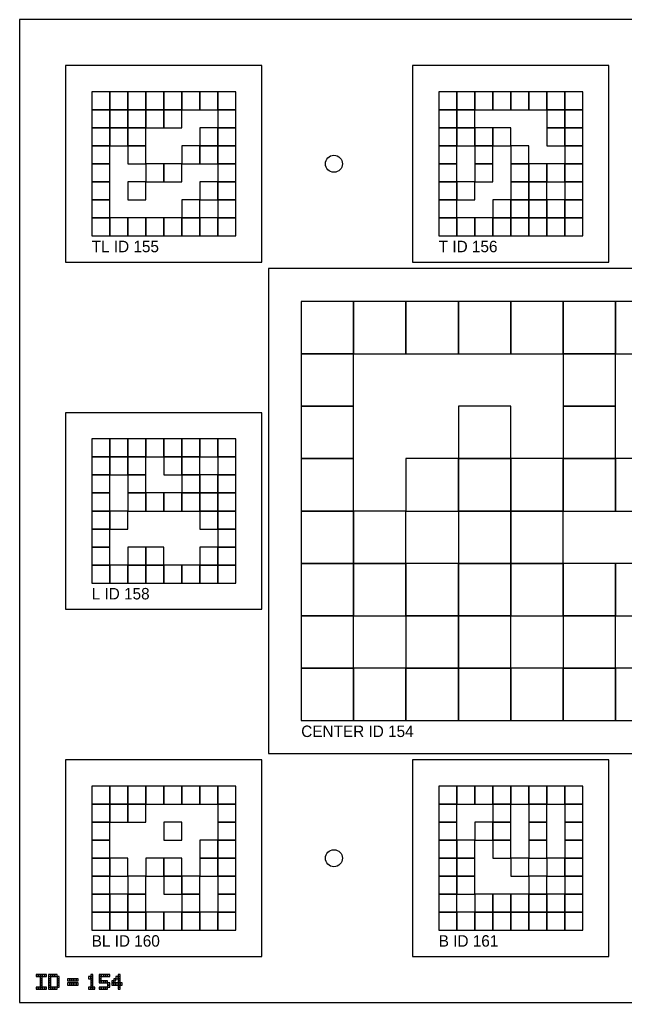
# Model space of a CAD drawing. Extents: x 0 to 1260, y -12 to 1580.
# Drawn here: x 640 to 825, y 960 to 1260 of the extents above; entities that cross this region are included whole.
import ezdxf

# ---------------------------------------------------------------- set-up
doc = ezdxf.new("R2010")
doc.units = 0
for name, color, linetype in [('BLACK_POCKET', 7, 'CONTINUOUS'), ('BOARD_TEXT', 7, 'CONTINUOUS'), ('CUT', 7, 'CONTINUOUS'), ('LABEL', 3, 'CONTINUOUS'), ('MOUNT_HOLE', 6, 'CONTINUOUS'), ('QUIET_ZONE', 5, 'CONTINUOUS'), ('TAG_BOUNDARY', 8, 'CONTINUOUS')]:
    doc.layers.add(name, color=color, linetype=linetype)

msp = doc.modelspace()

# ---------------------------------------------------------------- linework, layer by layer
at = {"layer": 'BLACK_POCKET'}
for p, q in [((667.5, 1238), (662, 1238)), ((662, 1238), (662, 1232.5)), ((667.5, 1232.5), (667.5, 1238)), ((673, 1238), (667.5, 1238)), ((667.5, 1238), (667.5, 1232.5)), ((673, 1232.5), (673, 1238)), ((678.5, 1238), (673, 1238)), ((673, 1238), (673, 1232.5)), ((678.5, 1232.5), (678.5, 1238)), ((684, 1238), (678.5, 1238)), ((678.5, 1238), (678.5, 1232.5)), ((684, 1232.5), (684, 1238)), ((689.5, 1238), (684, 1238)), ((684, 1238), (684, 1232.5)), ((689.5, 1232.5), (689.5, 1238)), ((695, 1238), (689.5, 1238)), ((689.5, 1238), (689.5, 1232.5)), ((695, 1232.5), (695, 1238)), ((700.5, 1238), (695, 1238)), ((695, 1238), (695, 1232.5)), ((700.5, 1232.5), (700.5, 1238)), ((706, 1238), (700.5, 1238)), ((700.5, 1238), (700.5, 1232.5)), ((706, 1232.5), (706, 1238)), ((773.5, 1238), (768, 1238)), ((768, 1238), (768, 1232.5)), ((773.5, 1232.5), (773.5, 1238)), ((779, 1238), (773.5, 1238)), ((773.5, 1238), (773.5, 1232.5)), ((779, 1232.5), (779, 1238)), ((784.5, 1238), (779, 1238)), ((779, 1238), (779, 1232.5)), ((784.5, 1232.5), (784.5, 1238)), ((790, 1238), (784.5, 1238)), ((784.5, 1238), (784.5, 1232.5)), ((790, 1232.5), (790, 1238)), ((795.5, 1238), (790, 1238)), ((790, 1238), (790, 1232.5)), ((795.5, 1232.5), (795.5, 1238)), ((801, 1238), (795.5, 1238)), ((795.5, 1238), (795.5, 1232.5)), ((801, 1232.5), (801, 1238)), ((806.5, 1238), (801, 1238)), ((801, 1238), (801, 1232.5)), ((806.5, 1232.5), (806.5, 1238)), ((812, 1238), (806.5, 1238)), ((806.5, 1238), (806.5, 1232.5)), ((812, 1232.5), (812, 1238)), ((662, 1232.5), (667.5, 1232.5)), ((667.5, 1232.5), (662, 1232.5)), ((662, 1232.5), (662, 1227)), ((667.5, 1232.5), (673, 1232.5)), ((667.5, 1227), (667.5, 1232.5)), ((673, 1232.5), (667.5, 1232.5)), ((667.5, 1232.5), (667.5, 1227)), ((673, 1232.5), (678.5, 1232.5)), ((673, 1227), (673, 1232.5)), ((678.5, 1232.5), (673, 1232.5)), ((673, 1232.5), (673, 1227)), ((678.5, 1232.5), (684, 1232.5)), ((678.5, 1227), (678.5, 1232.5)), ((684, 1232.5), (678.5, 1232.5)), ((678.5, 1232.5), (678.5, 1227)), ((684, 1232.5), (689.5, 1232.5)), ((684, 1227), (684, 1232.5)), ((689.5, 1232.5), (684, 1232.5)), ((684, 1232.5), (684, 1227)), ((689.5, 1232.5), (695, 1232.5)), ((689.5, 1227), (689.5, 1232.5)), ((695, 1232.5), (700.5, 1232.5)), ((700.5, 1232.5), (706, 1232.5)), ((706, 1232.5), (700.5, 1232.5)), ((700.5, 1232.5), (700.5, 1227)), ((706, 1227), (706, 1232.5)), ((768, 1232.5), (773.5, 1232.5)), ((773.5, 1232.5), (768, 1232.5)), ((768, 1232.5), (768, 1227)), ((773.5, 1232.5), (779, 1232.5)), ((773.5, 1227), (773.5, 1232.5)), ((779, 1232.5), (773.5, 1232.5)), ((773.5, 1232.5), (773.5, 1227)), ((779, 1232.5), (784.5, 1232.5)), ((779, 1227), (779, 1232.5)), ((784.5, 1232.5), (790, 1232.5)), ((790, 1232.5), (795.5, 1232.5)), ((795.5, 1232.5), (801, 1232.5)), ((801, 1232.5), (806.5, 1232.5)), ((806.5, 1232.5), (801, 1232.5)), ((801, 1232.5), (801, 1227)), ((806.5, 1232.5), (812, 1232.5)), ((806.5, 1227), (806.5, 1232.5)), ((812, 1232.5), (806.5, 1232.5)), ((806.5, 1232.5), (806.5, 1227)), ((812, 1227), (812, 1232.5)), ((662, 1227), (667.5, 1227)), ((667.5, 1227), (662, 1227)), ((662, 1227), (662, 1221.5)), ((667.5, 1227), (673, 1227)), ((667.5, 1221.5), (667.5, 1227)), ((673, 1227), (667.5, 1227)), ((667.5, 1227), (667.5, 1221.5)), ((673, 1227), (678.5, 1227)), ((673, 1221.5), (673, 1227)), ((678.5, 1227), (673, 1227)), ((673, 1227), (673, 1221.5)), ((678.5, 1227), (684, 1227)), ((678.5, 1221.5), (678.5, 1227)), ((684, 1227), (689.5, 1227)), ((700.5, 1227), (695, 1227)), ((695, 1227), (695, 1221.5)), ((700.5, 1227), (706, 1227)), ((700.5, 1221.5), (700.5, 1227)), ((706, 1227), (700.5, 1227)), ((700.5, 1227), (700.5, 1221.5)), ((706, 1221.5), (706, 1227)), ((768, 1227), (773.5, 1227)), ((773.5, 1227), (768, 1227)), ((768, 1227), (768, 1221.5)), ((773.5, 1227), (779, 1227)), ((773.5, 1221.5), (773.5, 1227)), ((779, 1227), (773.5, 1227)), ((773.5, 1227), (773.5, 1221.5)), ((779, 1221.5), (779, 1227)), ((784.5, 1227), (779, 1227)), ((779, 1227), (779, 1221.5)), ((784.5, 1221.5), (784.5, 1227)), ((790, 1227), (784.5, 1227)), ((784.5, 1227), (784.5, 1221.5)), ((790, 1221.5), (790, 1227)), ((801, 1227), (806.5, 1227)), ((806.5, 1227), (801, 1227)), ((801, 1227), (801, 1221.5)), ((806.5, 1227), (812, 1227)), ((806.5, 1221.5), (806.5, 1227)), ((812, 1227), (806.5, 1227)), ((806.5, 1227), (806.5, 1221.5)), ((812, 1221.5), (812, 1227)), ((662, 1221.5), (667.5, 1221.5)), ((667.5, 1221.5), (662, 1221.5)), ((662, 1221.5), (662, 1216)), ((667.5, 1221.5), (673, 1221.5)), ((667.5, 1216), (667.5, 1221.5)), ((673, 1221.5), (678.5, 1221.5)), ((678.5, 1221.5), (673, 1221.5)), ((673, 1221.5), (673, 1216)), ((678.5, 1216), (678.5, 1221.5)), ((695, 1221.5), (689.5, 1221.5)), ((689.5, 1221.5), (689.5, 1216)), ((695, 1221.5), (700.5, 1221.5)), ((695, 1216), (695, 1221.5)), ((700.5, 1221.5), (695, 1221.5)), ((695, 1221.5), (695, 1216)), ((700.5, 1221.5), (706, 1221.5)), ((700.5, 1216), (700.5, 1221.5)), ((706, 1221.5), (700.5, 1221.5)), ((700.5, 1221.5), (700.5, 1216)), ((706, 1216), (706, 1221.5)), ((768, 1221.5), (773.5, 1221.5)), ((773.5, 1221.5), (768, 1221.5)), ((768, 1221.5), (768, 1216)), ((773.5, 1221.5), (779, 1221.5)), ((773.5, 1216), (773.5, 1221.5)), ((779, 1221.5), (784.5, 1221.5)), ((784.5, 1221.5), (779, 1221.5)), ((779, 1221.5), (779, 1216)), ((784.5, 1221.5), (790, 1221.5)), ((784.5, 1216), (784.5, 1221.5)), ((795.5, 1221.5), (790, 1221.5)), ((790, 1221.5), (790, 1216)), ((795.5, 1216), (795.5, 1221.5)), ((801, 1221.5), (806.5, 1221.5)), ((806.5, 1221.5), (812, 1221.5)), ((812, 1221.5), (806.5, 1221.5)), ((806.5, 1221.5), (806.5, 1216)), ((812, 1216), (812, 1221.5)), ((662, 1216), (667.5, 1216)), ((667.5, 1216), (662, 1216)), ((662, 1216), (662, 1210.5)), ((667.5, 1210.5), (667.5, 1216)), ((673, 1216), (678.5, 1216)), ((684, 1216), (678.5, 1216)), ((678.5, 1216), (678.5, 1210.5)), ((684, 1210.5), (684, 1216)), ((689.5, 1216), (684, 1216)), ((684, 1216), (684, 1210.5)), ((689.5, 1216), (695, 1216)), ((689.5, 1210.5), (689.5, 1216)), ((695, 1216), (700.5, 1216)), ((700.5, 1216), (706, 1216)), ((706, 1216), (700.5, 1216)), ((700.5, 1216), (700.5, 1210.5)), ((706, 1210.5), (706, 1216)), ((768, 1216), (773.5, 1216)), ((773.5, 1216), (768, 1216)), ((768, 1216), (768, 1210.5)), ((773.5, 1210.5), (773.5, 1216)), ((779, 1216), (784.5, 1216)), ((784.5, 1216), (779, 1216)), ((779, 1216), (779, 1210.5)), ((784.5, 1210.5), (784.5, 1216)), ((790, 1216), (795.5, 1216)), ((795.5, 1216), (790, 1216)), ((790, 1216), (790, 1210.5)), ((795.5, 1210.5), (795.5, 1216)), ((801, 1216), (795.5, 1216)), ((795.5, 1216), (795.5, 1210.5)), ((801, 1210.5), (801, 1216)), ((806.5, 1216), (801, 1216)), ((801, 1216), (801, 1210.5)), ((806.5, 1216), (812, 1216)), ((806.5, 1210.5), (806.5, 1216)), ((812, 1216), (806.5, 1216)), ((806.5, 1216), (806.5, 1210.5)), ((812, 1210.5), (812, 1216)), ((662, 1210.5), (667.5, 1210.5)), ((667.5, 1210.5), (662, 1210.5)), ((662, 1210.5), (662, 1205)), ((667.5, 1205), (667.5, 1210.5)), ((678.5, 1210.5), (673, 1210.5)), ((673, 1210.5), (673, 1205)), ((678.5, 1210.5), (684, 1210.5)), ((678.5, 1205), (678.5, 1210.5)), ((684, 1210.5), (689.5, 1210.5)), ((700.5, 1210.5), (695, 1210.5)), ((695, 1210.5), (695, 1205)), ((700.5, 1210.5), (706, 1210.5)), ((700.5, 1205), (700.5, 1210.5)), ((706, 1210.5), (700.5, 1210.5)), ((700.5, 1210.5), (700.5, 1205)), ((706, 1205), (706, 1210.5)), ((768, 1210.5), (773.5, 1210.5)), ((773.5, 1210.5), (768, 1210.5)), ((768, 1210.5), (768, 1205)), ((773.5, 1205), (773.5, 1210.5)), ((779, 1210.5), (773.5, 1210.5)), ((773.5, 1210.5), (773.5, 1205)), ((779, 1210.5), (784.5, 1210.5)), ((779, 1205), (779, 1210.5)), ((790, 1210.5), (795.5, 1210.5)), ((795.5, 1210.5), (790, 1210.5)), ((790, 1210.5), (790, 1205)), ((795.5, 1210.5), (801, 1210.5)), ((795.5, 1205), (795.5, 1210.5)), ((801, 1210.5), (795.5, 1210.5)), ((795.5, 1210.5), (795.5, 1205)), ((801, 1210.5), (806.5, 1210.5)), ((801, 1205), (801, 1210.5)), ((806.5, 1210.5), (812, 1210.5)), ((812, 1210.5), (806.5, 1210.5)), ((806.5, 1210.5), (806.5, 1205)), ((812, 1205), (812, 1210.5)), ((662, 1205), (667.5, 1205)), ((667.5, 1205), (662, 1205)), ((662, 1205), (662, 1199.5)), ((667.5, 1199.5), (667.5, 1205)), ((673, 1205), (678.5, 1205)), ((695, 1205), (689.5, 1205)), ((689.5, 1205), (689.5, 1199.5)), ((695, 1205), (700.5, 1205)), ((695, 1199.5), (695, 1205)), ((700.5, 1205), (706, 1205)), ((706, 1205), (700.5, 1205)), ((700.5, 1205), (700.5, 1199.5)), ((706, 1199.5), (706, 1205)), ((768, 1205), (773.5, 1205)), ((773.5, 1205), (768, 1205)), ((768, 1205), (768, 1199.5)), ((773.5, 1205), (779, 1205)), ((773.5, 1199.5), (773.5, 1205)), ((790, 1205), (784.5, 1205)), ((784.5, 1205), (784.5, 1199.5)), ((790, 1205), (795.5, 1205)), ((790, 1199.5), (790, 1205)), ((795.5, 1205), (790, 1205)), ((790, 1205), (790, 1199.5)), ((795.5, 1205), (801, 1205)), ((795.5, 1199.5), (795.5, 1205)), ((801, 1205), (795.5, 1205)), ((795.5, 1205), (795.5, 1199.5)), ((801, 1199.5), (801, 1205)), ((806.5, 1205), (801, 1205)), ((801, 1205), (801, 1199.5)), ((806.5, 1205), (812, 1205)), ((806.5, 1199.5), (806.5, 1205)), ((812, 1205), (806.5, 1205)), ((806.5, 1205), (806.5, 1199.5)), ((812, 1199.5), (812, 1205)), ((662, 1199.5), (667.5, 1199.5)), ((667.5, 1199.5), (662, 1199.5)), ((662, 1199.5), (662, 1194)), ((667.5, 1194), (667.5, 1199.5)), ((673, 1199.5), (667.5, 1199.5)), ((667.5, 1199.5), (667.5, 1194)), ((673, 1194), (673, 1199.5)), ((678.5, 1199.5), (673, 1199.5)), ((673, 1199.5), (673, 1194)), ((678.5, 1194), (678.5, 1199.5)), ((684, 1199.5), (678.5, 1199.5)), ((678.5, 1199.5), (678.5, 1194)), ((684, 1194), (684, 1199.5)), ((689.5, 1199.5), (684, 1199.5)), ((684, 1199.5), (684, 1194)), ((689.5, 1199.5), (695, 1199.5)), ((689.5, 1194), (689.5, 1199.5)), ((695, 1199.5), (689.5, 1199.5)), ((689.5, 1199.5), (689.5, 1194)), ((695, 1194), (695, 1199.5)), ((700.5, 1199.5), (695, 1199.5)), ((695, 1199.5), (695, 1194)), ((700.5, 1199.5), (706, 1199.5)), ((700.5, 1194), (700.5, 1199.5)), ((706, 1199.5), (700.5, 1199.5)), ((700.5, 1199.5), (700.5, 1194)), ((706, 1194), (706, 1199.5)), ((768, 1199.5), (773.5, 1199.5)), ((773.5, 1199.5), (768, 1199.5)), ((768, 1199.5), (768, 1194)), ((773.5, 1194), (773.5, 1199.5)), ((779, 1199.5), (773.5, 1199.5)), ((773.5, 1199.5), (773.5, 1194)), ((779, 1194), (779, 1199.5)), ((784.5, 1199.5), (779, 1199.5)), ((779, 1199.5), (779, 1194)), ((784.5, 1199.5), (790, 1199.5)), ((784.5, 1194), (784.5, 1199.5)), ((790, 1199.5), (784.5, 1199.5)), ((784.5, 1199.5), (784.5, 1194)), ((790, 1199.5), (795.5, 1199.5)), ((790, 1194), (790, 1199.5)), ((795.5, 1199.5), (790, 1199.5)), ((790, 1199.5), (790, 1194)), ((795.5, 1199.5), (801, 1199.5)), ((795.5, 1194), (795.5, 1199.5)), ((801, 1199.5), (795.5, 1199.5)), ((795.5, 1199.5), (795.5, 1194)), ((801, 1199.5), (806.5, 1199.5)), ((801, 1194), (801, 1199.5)), ((806.5, 1199.5), (801, 1199.5)), ((801, 1199.5), (801, 1194)), ((806.5, 1199.5), (812, 1199.5)), ((806.5, 1194), (806.5, 1199.5)), ((812, 1199.5), (806.5, 1199.5)), ((806.5, 1199.5), (806.5, 1194)), ((812, 1194), (812, 1199.5)), ((662, 1194), (667.5, 1194)), ((667.5, 1194), (673, 1194)), ((673, 1194), (678.5, 1194)), ((678.5, 1194), (684, 1194)), ((684, 1194), (689.5, 1194)), ((689.5, 1194), (695, 1194)), ((695, 1194), (700.5, 1194)), ((700.5, 1194), (706, 1194)), ((768, 1194), (773.5, 1194)), ((773.5, 1194), (779, 1194)), ((779, 1194), (784.5, 1194)), ((784.5, 1194), (790, 1194)), ((790, 1194), (795.5, 1194)), ((795.5, 1194), (801, 1194)), ((801, 1194), (806.5, 1194)), ((806.5, 1194), (812, 1194)), ((742, 1174), (726, 1174)), ((726, 1174), (726, 1158)), ((742, 1158), (742, 1174)), ((758, 1174), (742, 1174)), ((742, 1174), (742, 1158)), ((758, 1158), (758, 1174)), ((774, 1174), (758, 1174)), ((758, 1174), (758, 1158)), ((774, 1158), (774, 1174)), ((790, 1174), (774, 1174)), ((774, 1174), (774, 1158)), ((790, 1158), (790, 1174)), ((806, 1174), (790, 1174)), ((790, 1174), (790, 1158)), ((806, 1158), (806, 1174)), ((822, 1174), (806, 1174)), ((806, 1174), (806, 1158)), ((822, 1158), (822, 1174)), ((838, 1174), (822, 1174)), ((822, 1174), (822, 1158)), ((726, 1158), (742, 1158)), ((742, 1158), (726, 1158)), ((726, 1158), (726, 1142)), ((742, 1158), (758, 1158)), ((742, 1142), (742, 1158)), ((758, 1158), (774, 1158)), ((774, 1158), (790, 1158)), ((790, 1158), (806, 1158)), ((806, 1158), (822, 1158)), ((822, 1158), (806, 1158)), ((806, 1158), (806, 1142)), ((822, 1158), (838, 1158)), ((822, 1142), (822, 1158)), ((726, 1142), (742, 1142)), ((742, 1142), (726, 1142)), ((726, 1142), (726, 1126)), ((742, 1126), (742, 1142)), ((790, 1142), (774, 1142)), ((774, 1142), (774, 1126)), ((790, 1126), (790, 1142)), ((806, 1142), (822, 1142)), ((822, 1142), (806, 1142)), ((806, 1142), (806, 1126)), ((822, 1126), (822, 1142)), ((667.5, 1132), (662, 1132)), ((662, 1132), (662, 1126.5)), ((667.5, 1126.5), (667.5, 1132)), ((673, 1132), (667.5, 1132)), ((667.5, 1132), (667.5, 1126.5)), ((673, 1126.5), (673, 1132)), ((678.5, 1132), (673, 1132)), ((673, 1132), (673, 1126.5)), ((678.5, 1126.5), (678.5, 1132)), ((684, 1132), (678.5, 1132)), ((678.5, 1132), (678.5, 1126.5)), ((684, 1126.5), (684, 1132)), ((689.5, 1132), (684, 1132)), ((684, 1132), (684, 1126.5)), ((689.5, 1126.5), (689.5, 1132)), ((695, 1132), (689.5, 1132)), ((689.5, 1132), (689.5, 1126.5)), ((695, 1126.5), (695, 1132)), ((700.5, 1132), (695, 1132)), ((695, 1132), (695, 1126.5)), ((700.5, 1126.5), (700.5, 1132)), ((706, 1132), (700.5, 1132)), ((700.5, 1132), (700.5, 1126.5)), ((706, 1126.5), (706, 1132)), ((662, 1126.5), (667.5, 1126.5)), ((667.5, 1126.5), (662, 1126.5)), ((662, 1126.5), (662, 1121)), ((667.5, 1126.5), (673, 1126.5)), ((667.5, 1121), (667.5, 1126.5)), ((673, 1126.5), (667.5, 1126.5)), ((667.5, 1126.5), (667.5, 1121)), ((673, 1126.5), (678.5, 1126.5)), ((673, 1121), (673, 1126.5)), ((678.5, 1126.5), (673, 1126.5)), ((673, 1126.5), (673, 1121)), ((678.5, 1126.5), (684, 1126.5)), ((678.5, 1121), (678.5, 1126.5)), ((684, 1126.5), (689.5, 1126.5)), ((689.5, 1126.5), (684, 1126.5)), ((684, 1126.5), (684, 1121)), ((689.5, 1126.5), (695, 1126.5)), ((689.5, 1121), (689.5, 1126.5)), ((695, 1126.5), (689.5, 1126.5)), ((689.5, 1126.5), (689.5, 1121)), ((695, 1126.5), (700.5, 1126.5)), ((695, 1121), (695, 1126.5)), ((700.5, 1126.5), (706, 1126.5)), ((706, 1126.5), (700.5, 1126.5)), ((700.5, 1126.5), (700.5, 1121)), ((706, 1121), (706, 1126.5)), ((726, 1126), (742, 1126)), ((742, 1126), (726, 1126)), ((726, 1126), (726, 1110)), ((742, 1110), (742, 1126)), ((774, 1126), (758, 1126)), ((758, 1126), (758, 1110)), ((774, 1126), (790, 1126)), ((774, 1110), (774, 1126)), ((790, 1126), (774, 1126)), ((774, 1126), (774, 1110)), ((790, 1110), (790, 1126)), ((806, 1126), (790, 1126)), ((790, 1126), (790, 1110)), ((806, 1126), (822, 1126)), ((806, 1110), (806, 1126)), ((822, 1126), (806, 1126)), ((806, 1126), (806, 1110)), ((822, 1110), (822, 1126)), ((838, 1126), (822, 1126)), ((822, 1126), (822, 1110)), ((662, 1121), (667.5, 1121)), ((667.5, 1121), (662, 1121)), ((662, 1121), (662, 1115.5)), ((667.5, 1121), (673, 1121)), ((667.5, 1115.5), (667.5, 1121)), ((673, 1121), (678.5, 1121)), ((678.5, 1121), (673, 1121)), ((673, 1121), (673, 1115.5)), ((678.5, 1115.5), (678.5, 1121)), ((684, 1121), (689.5, 1121)), ((689.5, 1121), (695, 1121)), ((695, 1121), (689.5, 1121)), ((689.5, 1121), (689.5, 1115.5)), ((695, 1115.5), (695, 1121)), ((700.5, 1121), (695, 1121)), ((695, 1121), (695, 1115.5)), ((700.5, 1121), (706, 1121)), ((700.5, 1115.5), (700.5, 1121)), ((706, 1121), (700.5, 1121)), ((700.5, 1121), (700.5, 1115.5)), ((706, 1115.5), (706, 1121)), ((662, 1115.5), (667.5, 1115.5)), ((667.5, 1115.5), (662, 1115.5)), ((662, 1115.5), (662, 1110)), ((667.5, 1110), (667.5, 1115.5)), ((673, 1115.5), (678.5, 1115.5)), ((678.5, 1115.5), (673, 1115.5)), ((673, 1115.5), (673, 1110)), ((678.5, 1110), (678.5, 1115.5)), ((684, 1115.5), (678.5, 1115.5)), ((678.5, 1115.5), (678.5, 1110)), ((684, 1110), (684, 1115.5)), ((689.5, 1115.5), (684, 1115.5)), ((684, 1115.5), (684, 1110)), ((689.5, 1115.5), (695, 1115.5)), ((689.5, 1110), (689.5, 1115.5)), ((695, 1115.5), (689.5, 1115.5)), ((689.5, 1115.5), (689.5, 1110)), ((695, 1115.5), (700.5, 1115.5)), ((695, 1110), (695, 1115.5)), ((700.5, 1115.5), (695, 1115.5)), ((695, 1115.5), (695, 1110)), ((700.5, 1115.5), (706, 1115.5)), ((700.5, 1110), (700.5, 1115.5)), ((706, 1115.5), (700.5, 1115.5)), ((700.5, 1115.5), (700.5, 1110)), ((706, 1110), (706, 1115.5)), ((662, 1110), (667.5, 1110)), ((667.5, 1110), (662, 1110)), ((662, 1110), (662, 1104.5)), ((667.5, 1104.5), (667.5, 1110)), ((673, 1110), (667.5, 1110)), ((667.5, 1110), (667.5, 1104.5)), ((673, 1110), (678.5, 1110)), ((673, 1104.5), (673, 1110)), ((678.5, 1110), (684, 1110)), ((684, 1110), (689.5, 1110)), ((689.5, 1110), (695, 1110)), ((695, 1110), (700.5, 1110)), ((700.5, 1110), (695, 1110)), ((695, 1110), (695, 1104.5)), ((700.5, 1110), (706, 1110)), ((700.5, 1104.5), (700.5, 1110)), ((706, 1110), (700.5, 1110)), ((700.5, 1110), (700.5, 1104.5)), ((706, 1104.5), (706, 1110)), ((726, 1110), (742, 1110)), ((742, 1110), (726, 1110)), ((726, 1110), (726, 1094)), ((742, 1094), (742, 1110)), ((758, 1110), (742, 1110)), ((742, 1110), (742, 1094)), ((758, 1110), (774, 1110)), ((758, 1094), (758, 1110)), ((774, 1110), (790, 1110)), ((790, 1110), (774, 1110)), ((774, 1110), (774, 1094)), ((790, 1110), (806, 1110)), ((790, 1094), (790, 1110)), ((806, 1110), (790, 1110)), ((790, 1110), (790, 1094)), ((806, 1110), (822, 1110)), ((806, 1094), (806, 1110)), ((822, 1110), (838, 1110)), ((662, 1104.5), (667.5, 1104.5)), ((667.5, 1104.5), (662, 1104.5)), ((662, 1104.5), (662, 1099)), ((667.5, 1104.5), (673, 1104.5)), ((667.5, 1099), (667.5, 1104.5)), ((695, 1104.5), (700.5, 1104.5)), ((700.5, 1104.5), (706, 1104.5)), ((706, 1104.5), (700.5, 1104.5)), ((700.5, 1104.5), (700.5, 1099)), ((706, 1099), (706, 1104.5)), ((662, 1099), (667.5, 1099)), ((667.5, 1099), (662, 1099)), ((662, 1099), (662, 1093.5)), ((667.5, 1093.5), (667.5, 1099)), ((678.5, 1099), (673, 1099)), ((673, 1099), (673, 1093.5)), ((678.5, 1093.5), (678.5, 1099)), ((684, 1099), (678.5, 1099)), ((678.5, 1099), (678.5, 1093.5)), ((684, 1093.5), (684, 1099)), ((700.5, 1099), (695, 1099)), ((695, 1099), (695, 1093.5)), ((700.5, 1099), (706, 1099)), ((700.5, 1093.5), (700.5, 1099)), ((706, 1099), (700.5, 1099)), ((700.5, 1099), (700.5, 1093.5)), ((706, 1093.5), (706, 1099)), ((662, 1093.5), (667.5, 1093.5)), ((667.5, 1093.5), (662, 1093.5)), ((662, 1093.5), (662, 1088)), ((667.5, 1088), (667.5, 1093.5)), ((673, 1093.5), (667.5, 1093.5)), ((667.5, 1093.5), (667.5, 1088)), ((673, 1093.5), (678.5, 1093.5)), ((673, 1088), (673, 1093.5)), ((678.5, 1093.5), (673, 1093.5)), ((673, 1093.5), (673, 1088)), ((678.5, 1093.5), (684, 1093.5)), ((678.5, 1088), (678.5, 1093.5)), ((684, 1093.5), (678.5, 1093.5)), ((678.5, 1093.5), (678.5, 1088)), ((684, 1088), (684, 1093.5)), ((689.5, 1093.5), (684, 1093.5)), ((684, 1093.5), (684, 1088)), ((689.5, 1088), (689.5, 1093.5)), ((695, 1093.5), (689.5, 1093.5)), ((689.5, 1093.5), (689.5, 1088)), ((695, 1093.5), (700.5, 1093.5)), ((695, 1088), (695, 1093.5)), ((700.5, 1093.5), (695, 1093.5)), ((695, 1093.5), (695, 1088)), ((700.5, 1093.5), (706, 1093.5)), ((700.5, 1088), (700.5, 1093.5)), ((706, 1093.5), (700.5, 1093.5)), ((700.5, 1093.5), (700.5, 1088)), ((706, 1088), (706, 1093.5)), ((726, 1094), (742, 1094)), ((742, 1094), (726, 1094)), ((726, 1094), (726, 1078)), ((742, 1094), (758, 1094)), ((742, 1078), (742, 1094)), ((758, 1094), (742, 1094)), ((742, 1094), (742, 1078)), ((758, 1078), (758, 1094)), ((774, 1094), (758, 1094)), ((758, 1094), (758, 1078)), ((774, 1094), (790, 1094)), ((774, 1078), (774, 1094)), ((790, 1094), (774, 1094)), ((774, 1094), (774, 1078)), ((790, 1094), (806, 1094)), ((790, 1078), (790, 1094)), ((806, 1094), (790, 1094)), ((790, 1094), (790, 1078)), ((806, 1078), (806, 1094)), ((822, 1094), (806, 1094)), ((806, 1094), (806, 1078)), ((822, 1078), (822, 1094)), ((838, 1094), (822, 1094)), ((822, 1094), (822, 1078)), ((662, 1088), (667.5, 1088)), ((667.5, 1088), (673, 1088)), ((673, 1088), (678.5, 1088)), ((678.5, 1088), (684, 1088)), ((684, 1088), (689.5, 1088)), ((689.5, 1088), (695, 1088)), ((695, 1088), (700.5, 1088)), ((700.5, 1088), (706, 1088)), ((726, 1078), (742, 1078)), ((742, 1078), (726, 1078)), ((726, 1078), (726, 1062)), ((742, 1078), (758, 1078)), ((742, 1062), (742, 1078)), ((758, 1078), (774, 1078)), ((774, 1078), (758, 1078)), ((758, 1078), (758, 1062)), ((774, 1078), (790, 1078)), ((774, 1062), (774, 1078)), ((790, 1078), (774, 1078)), ((774, 1078), (774, 1062)), ((790, 1078), (806, 1078)), ((790, 1062), (790, 1078)), ((806, 1078), (822, 1078)), ((822, 1078), (806, 1078)), ((806, 1078), (806, 1062)), ((822, 1078), (838, 1078)), ((822, 1062), (822, 1078)), ((726, 1062), (742, 1062)), ((742, 1062), (726, 1062)), ((726, 1062), (726, 1046)), ((742, 1046), (742, 1062)), ((758, 1062), (742, 1062)), ((742, 1062), (742, 1046)), ((758, 1062), (774, 1062)), ((758, 1046), (758, 1062)), ((774, 1062), (758, 1062)), ((758, 1062), (758, 1046)), ((774, 1062), (790, 1062)), ((774, 1046), (774, 1062)), ((790, 1062), (774, 1062)), ((774, 1062), (774, 1046)), ((790, 1046), (790, 1062)), ((806, 1062), (790, 1062)), ((790, 1062), (790, 1046)), ((806, 1062), (822, 1062)), ((806, 1046), (806, 1062)), ((822, 1062), (806, 1062)), ((806, 1062), (806, 1046)), ((822, 1046), (822, 1062)), ((838, 1062), (822, 1062)), ((822, 1062), (822, 1046)), ((726, 1046), (742, 1046)), ((742, 1046), (758, 1046)), ((758, 1046), (774, 1046)), ((774, 1046), (790, 1046)), ((790, 1046), (806, 1046)), ((806, 1046), (822, 1046)), ((822, 1046), (838, 1046)), ((667.5, 1026), (662, 1026)), ((662, 1026), (662, 1020.5)), ((667.5, 1020.5), (667.5, 1026)), ((673, 1026), (667.5, 1026)), ((667.5, 1026), (667.5, 1020.5)), ((673, 1020.5), (673, 1026)), ((678.5, 1026), (673, 1026)), ((673, 1026), (673, 1020.5)), ((678.5, 1020.5), (678.5, 1026)), ((684, 1026), (678.5, 1026)), ((678.5, 1026), (678.5, 1020.5)), ((684, 1020.5), (684, 1026)), ((689.5, 1026), (684, 1026)), ((684, 1026), (684, 1020.5)), ((689.5, 1020.5), (689.5, 1026)), ((695, 1026), (689.5, 1026)), ((689.5, 1026), (689.5, 1020.5)), ((695, 1020.5), (695, 1026)), ((700.5, 1026), (695, 1026)), ((695, 1026), (695, 1020.5)), ((700.5, 1020.5), (700.5, 1026)), ((706, 1026), (700.5, 1026)), ((700.5, 1026), (700.5, 1020.5)), ((706, 1020.5), (706, 1026)), ((773.5, 1026), (768, 1026)), ((768, 1026), (768, 1020.5)), ((773.5, 1020.5), (773.5, 1026)), ((779, 1026), (773.5, 1026)), ((773.5, 1026), (773.5, 1020.5)), ((779, 1020.5), (779, 1026)), ((784.5, 1026), (779, 1026)), ((779, 1026), (779, 1020.5)), ((784.5, 1020.5), (784.5, 1026)), ((790, 1026), (784.5, 1026)), ((784.5, 1026), (784.5, 1020.5)), ((790, 1020.5), (790, 1026)), ((795.5, 1026), (790, 1026)), ((790, 1026), (790, 1020.5)), ((795.5, 1020.5), (795.5, 1026)), ((801, 1026), (795.5, 1026)), ((795.5, 1026), (795.5, 1020.5)), ((801, 1020.5), (801, 1026)), ((806.5, 1026), (801, 1026)), ((801, 1026), (801, 1020.5)), ((806.5, 1020.5), (806.5, 1026)), ((812, 1026), (806.5, 1026)), ((806.5, 1026), (806.5, 1020.5)), ((812, 1020.5), (812, 1026)), ((662, 1020.5), (667.5, 1020.5)), ((667.5, 1020.5), (662, 1020.5)), ((662, 1020.5), (662, 1015)), ((667.5, 1020.5), (673, 1020.5)), ((667.5, 1015), (667.5, 1020.5)), ((673, 1020.5), (667.5, 1020.5)), ((667.5, 1020.5), (667.5, 1015)), ((673, 1020.5), (678.5, 1020.5)), ((673, 1015), (673, 1020.5)), ((678.5, 1020.5), (673, 1020.5)), ((673, 1020.5), (673, 1015)), ((678.5, 1020.5), (684, 1020.5)), ((678.5, 1015), (678.5, 1020.5)), ((684, 1020.5), (689.5, 1020.5)), ((689.5, 1020.5), (695, 1020.5)), ((695, 1020.5), (700.5, 1020.5)), ((700.5, 1020.5), (706, 1020.5)), ((706, 1020.5), (700.5, 1020.5)), ((700.5, 1020.5), (700.5, 1015)), ((706, 1015), (706, 1020.5)), ((768, 1020.5), (773.5, 1020.5)), ((773.5, 1020.5), (768, 1020.5)), ((768, 1020.5), (768, 1015)), ((773.5, 1020.5), (779, 1020.5)), ((773.5, 1015), (773.5, 1020.5)), ((779, 1020.5), (784.5, 1020.5)), ((784.5, 1020.5), (790, 1020.5)), ((790, 1020.5), (784.5, 1020.5)), ((784.5, 1020.5), (784.5, 1015)), ((790, 1020.5), (795.5, 1020.5)), ((790, 1015), (790, 1020.5)), ((795.5, 1020.5), (801, 1020.5)), ((801, 1020.5), (795.5, 1020.5)), ((795.5, 1020.5), (795.5, 1015)), ((801, 1020.5), (806.5, 1020.5)), ((801, 1015), (801, 1020.5)), ((806.5, 1020.5), (812, 1020.5)), ((812, 1020.5), (806.5, 1020.5)), ((806.5, 1020.5), (806.5, 1015)), ((812, 1015), (812, 1020.5)), ((662, 1015), (667.5, 1015)), ((667.5, 1015), (662, 1015)), ((662, 1015), (662, 1009.5)), ((667.5, 1015), (673, 1015)), ((667.5, 1009.5), (667.5, 1015)), ((673, 1015), (678.5, 1015)), ((689.5, 1015), (684, 1015)), ((684, 1015), (684, 1009.5)), ((689.5, 1009.5), (689.5, 1015)), ((700.5, 1015), (706, 1015)), ((706, 1015), (700.5, 1015)), ((700.5, 1015), (700.5, 1009.5)), ((706, 1009.5), (706, 1015)), ((768, 1015), (773.5, 1015)), ((773.5, 1015), (768, 1015)), ((768, 1015), (768, 1009.5)), ((773.5, 1009.5), (773.5, 1015)), ((784.5, 1015), (779, 1015)), ((779, 1015), (779, 1009.5)), ((784.5, 1015), (790, 1015)), ((784.5, 1009.5), (784.5, 1015)), ((790, 1015), (784.5, 1015)), ((784.5, 1015), (784.5, 1009.5)), ((790, 1009.5), (790, 1015)), ((795.5, 1015), (801, 1015)), ((801, 1015), (795.5, 1015)), ((795.5, 1015), (795.5, 1009.5)), ((801, 1009.5), (801, 1015)), ((806.5, 1015), (812, 1015)), ((812, 1015), (806.5, 1015)), ((806.5, 1015), (806.5, 1009.5)), ((812, 1009.5), (812, 1015)), ((662, 1009.5), (667.5, 1009.5)), ((667.5, 1009.5), (662, 1009.5)), ((662, 1009.5), (662, 1004)), ((667.5, 1004), (667.5, 1009.5)), ((684, 1009.5), (689.5, 1009.5)), ((700.5, 1009.5), (695, 1009.5)), ((695, 1009.5), (695, 1004)), ((700.5, 1009.5), (706, 1009.5)), ((700.5, 1004), (700.5, 1009.5)), ((706, 1009.5), (700.5, 1009.5)), ((700.5, 1009.5), (700.5, 1004)), ((706, 1004), (706, 1009.5)), ((768, 1009.5), (773.5, 1009.5)), ((773.5, 1009.5), (768, 1009.5)), ((768, 1009.5), (768, 1004)), ((773.5, 1004), (773.5, 1009.5)), ((779, 1009.5), (773.5, 1009.5)), ((773.5, 1009.5), (773.5, 1004)), ((779, 1009.5), (784.5, 1009.5)), ((779, 1004), (779, 1009.5)), ((784.5, 1009.5), (790, 1009.5)), ((790, 1009.5), (784.5, 1009.5)), ((784.5, 1009.5), (784.5, 1004)), ((790, 1004), (790, 1009.5)), ((795.5, 1009.5), (801, 1009.5)), ((801, 1009.5), (795.5, 1009.5)), ((795.5, 1009.5), (795.5, 1004)), ((801, 1004), (801, 1009.5)), ((806.5, 1009.5), (812, 1009.5)), ((812, 1009.5), (806.5, 1009.5)), ((806.5, 1009.5), (806.5, 1004)), ((812, 1004), (812, 1009.5)), ((662, 1004), (667.5, 1004)), ((667.5, 1004), (662, 1004)), ((662, 1004), (662, 998.5)), ((667.5, 998.5), (667.5, 1004)), ((673, 1004), (667.5, 1004)), ((667.5, 1004), (667.5, 998.5)), ((673, 998.5), (673, 1004)), ((684, 1004), (678.5, 1004)), ((678.5, 1004), (678.5, 998.5)), ((684, 998.5), (684, 1004)), ((689.5, 1004), (684, 1004)), ((684, 1004), (684, 998.5)), ((689.5, 998.5), (689.5, 1004)), ((695, 1004), (700.5, 1004)), ((700.5, 1004), (695, 1004)), ((695, 1004), (695, 998.5)), ((700.5, 1004), (706, 1004)), ((700.5, 998.5), (700.5, 1004)), ((706, 1004), (700.5, 1004)), ((700.5, 1004), (700.5, 998.5)), ((706, 998.5), (706, 1004)), ((768, 1004), (773.5, 1004)), ((773.5, 1004), (768, 1004)), ((768, 1004), (768, 998.5)), ((773.5, 1004), (779, 1004)), ((773.5, 998.5), (773.5, 1004)), ((779, 1004), (773.5, 1004)), ((773.5, 1004), (773.5, 998.5)), ((779, 998.5), (779, 1004)), ((784.5, 1004), (790, 1004)), ((795.5, 1004), (790, 1004)), ((790, 1004), (790, 998.5)), ((795.5, 1004), (801, 1004)), ((795.5, 998.5), (795.5, 1004)), ((806.5, 1004), (801, 1004)), ((801, 1004), (801, 998.5)), ((806.5, 1004), (812, 1004)), ((806.5, 998.5), (806.5, 1004)), ((812, 1004), (806.5, 1004)), ((806.5, 1004), (806.5, 998.5)), ((812, 998.5), (812, 1004)), ((662, 998.5), (667.5, 998.5)), ((667.5, 998.5), (662, 998.5)), ((662, 998.5), (662, 993)), ((667.5, 998.5), (673, 998.5)), ((667.5, 993), (667.5, 998.5)), ((678.5, 998.5), (673, 998.5)), ((673, 998.5), (673, 993)), ((678.5, 998.5), (684, 998.5)), ((678.5, 993), (678.5, 998.5)), ((684, 998.5), (689.5, 998.5)), ((689.5, 998.5), (684, 998.5)), ((684, 998.5), (684, 993)), ((689.5, 993), (689.5, 998.5)), ((695, 998.5), (689.5, 998.5)), ((689.5, 998.5), (689.5, 993)), ((695, 998.5), (700.5, 998.5)), ((695, 993), (695, 998.5)), ((700.5, 998.5), (706, 998.5)), ((706, 998.5), (700.5, 998.5)), ((700.5, 998.5), (700.5, 993)), ((706, 993), (706, 998.5)), ((768, 998.5), (773.5, 998.5)), ((773.5, 998.5), (768, 998.5)), ((768, 998.5), (768, 993)), ((773.5, 998.5), (779, 998.5)), ((773.5, 993), (773.5, 998.5)), ((779, 998.5), (773.5, 998.5)), ((773.5, 998.5), (773.5, 993)), ((779, 993), (779, 998.5)), ((790, 998.5), (795.5, 998.5)), ((801, 998.5), (795.5, 998.5)), ((795.5, 998.5), (795.5, 993)), ((801, 998.5), (806.5, 998.5)), ((801, 993), (801, 998.5)), ((806.5, 998.5), (812, 998.5)), ((812, 998.5), (806.5, 998.5)), ((806.5, 998.5), (806.5, 993)), ((812, 993), (812, 998.5)), ((662, 993), (667.5, 993)), ((667.5, 993), (662, 993)), ((662, 993), (662, 987.5)), ((667.5, 987.5), (667.5, 993)), ((673, 993), (667.5, 993)), ((667.5, 993), (667.5, 987.5)), ((673, 993), (678.5, 993)), ((673, 987.5), (673, 993)), ((678.5, 993), (673, 993)), ((673, 993), (673, 987.5)), ((678.5, 987.5), (678.5, 993)), ((684, 993), (689.5, 993)), ((689.5, 993), (695, 993)), ((695, 993), (689.5, 993)), ((689.5, 993), (689.5, 987.5)), ((695, 987.5), (695, 993)), ((700.5, 993), (706, 993)), ((706, 993), (700.5, 993)), ((700.5, 993), (700.5, 987.5)), ((706, 987.5), (706, 993)), ((768, 993), (773.5, 993)), ((773.5, 993), (768, 993)), ((768, 993), (768, 987.5)), ((773.5, 993), (779, 993)), ((773.5, 987.5), (773.5, 993)), ((784.5, 993), (779, 993)), ((779, 993), (779, 987.5)), ((784.5, 987.5), (784.5, 993)), ((790, 993), (784.5, 993)), ((784.5, 993), (784.5, 987.5)), ((790, 987.5), (790, 993)), ((795.5, 993), (790, 993)), ((790, 993), (790, 987.5)), ((795.5, 993), (801, 993)), ((795.5, 987.5), (795.5, 993)), ((801, 993), (795.5, 993)), ((795.5, 993), (795.5, 987.5)), ((801, 987.5), (801, 993)), ((806.5, 993), (801, 993)), ((801, 993), (801, 987.5)), ((806.5, 993), (812, 993)), ((806.5, 987.5), (806.5, 993)), ((812, 993), (806.5, 993)), ((806.5, 993), (806.5, 987.5)), ((812, 987.5), (812, 993)), ((662, 987.5), (667.5, 987.5)), ((667.5, 987.5), (662, 987.5)), ((662, 987.5), (662, 982)), ((667.5, 987.5), (673, 987.5)), ((667.5, 982), (667.5, 987.5)), ((673, 987.5), (667.5, 987.5)), ((667.5, 987.5), (667.5, 982)), ((673, 987.5), (678.5, 987.5)), ((673, 982), (673, 987.5)), ((678.5, 987.5), (673, 987.5)), ((673, 987.5), (673, 982)), ((678.5, 982), (678.5, 987.5)), ((684, 987.5), (678.5, 987.5)), ((678.5, 987.5), (678.5, 982)), ((684, 982), (684, 987.5)), ((689.5, 987.5), (684, 987.5)), ((684, 987.5), (684, 982)), ((689.5, 987.5), (695, 987.5)), ((689.5, 982), (689.5, 987.5)), ((695, 987.5), (689.5, 987.5)), ((689.5, 987.5), (689.5, 982)), ((695, 982), (695, 987.5)), ((700.5, 987.5), (695, 987.5)), ((695, 987.5), (695, 982)), ((700.5, 987.5), (706, 987.5)), ((700.5, 982), (700.5, 987.5)), ((706, 987.5), (700.5, 987.5)), ((700.5, 987.5), (700.5, 982)), ((706, 982), (706, 987.5)), ((768, 987.5), (773.5, 987.5)), ((773.5, 987.5), (768, 987.5)), ((768, 987.5), (768, 982)), ((773.5, 982), (773.5, 987.5)), ((779, 987.5), (773.5, 987.5)), ((773.5, 987.5), (773.5, 982)), ((779, 987.5), (784.5, 987.5)), ((779, 982), (779, 987.5)), ((784.5, 987.5), (779, 987.5)), ((779, 987.5), (779, 982)), ((784.5, 987.5), (790, 987.5)), ((784.5, 982), (784.5, 987.5)), ((790, 987.5), (784.5, 987.5)), ((784.5, 987.5), (784.5, 982)), ((790, 987.5), (795.5, 987.5)), ((790, 982), (790, 987.5)), ((795.5, 987.5), (790, 987.5)), ((790, 987.5), (790, 982)), ((795.5, 987.5), (801, 987.5)), ((795.5, 982), (795.5, 987.5)), ((801, 987.5), (795.5, 987.5)), ((795.5, 987.5), (795.5, 982)), ((801, 987.5), (806.5, 987.5)), ((801, 982), (801, 987.5)), ((806.5, 987.5), (801, 987.5)), ((801, 987.5), (801, 982)), ((806.5, 987.5), (812, 987.5)), ((806.5, 982), (806.5, 987.5)), ((812, 987.5), (806.5, 987.5)), ((806.5, 987.5), (806.5, 982)), ((812, 982), (812, 987.5)), ((662, 982), (667.5, 982)), ((667.5, 982), (673, 982)), ((673, 982), (678.5, 982)), ((678.5, 982), (684, 982)), ((684, 982), (689.5, 982)), ((689.5, 982), (695, 982)), ((695, 982), (700.5, 982)), ((700.5, 982), (706, 982)), ((768, 982), (773.5, 982)), ((773.5, 982), (779, 982)), ((779, 982), (784.5, 982)), ((784.5, 982), (790, 982)), ((790, 982), (795.5, 982)), ((795.5, 982), (801, 982)), ((801, 982), (806.5, 982)), ((806.5, 982), (812, 982))]:
    msp.add_line(p, q, dxfattribs=at)
at = {"layer": 'BOARD_TEXT'}
for p, q in [((645.642857, 968.5), (645, 968.5)), ((645, 968.5), (645, 967.857143)), ((645, 967.857143), (645.642857, 967.857143)), ((645.642857, 967.857143), (645.642857, 968.5)), ((646.285714, 968.5), (645.642857, 968.5)), ((645.642857, 968.5), (645.642857, 967.857143)), ((645.642857, 967.857143), (646.285714, 967.857143)), ((646.285714, 967.857143), (646.285714, 968.5)), ((646.928571, 968.5), (646.285714, 968.5)), ((646.285714, 968.5), (646.285714, 967.857143)), ((646.285714, 967.857143), (646.928571, 967.857143)), ((646.928571, 967.857143), (646.285714, 967.857143)), ((646.285714, 967.857143), (646.285714, 967.214286)), ((646.285714, 967.214286), (646.928571, 967.214286)), ((646.928571, 967.214286), (646.285714, 967.214286)), ((646.285714, 967.214286), (646.285714, 966.571429)), ((646.285714, 966.571429), (646.928571, 966.571429)), ((646.928571, 966.571429), (646.285714, 966.571429)), ((646.285714, 966.571429), (646.285714, 965.928571)), ((646.928571, 967.857143), (646.928571, 968.5)), ((647.571429, 968.5), (646.928571, 968.5)), ((646.928571, 968.5), (646.928571, 967.857143)), ((646.928571, 967.857143), (647.571429, 967.857143)), ((646.928571, 967.214286), (646.928571, 967.857143)), ((646.928571, 966.571429), (646.928571, 967.214286)), ((646.928571, 965.928571), (646.928571, 966.571429)), ((647.571429, 967.857143), (647.571429, 968.5)), ((648.214286, 968.5), (647.571429, 968.5)), ((647.571429, 968.5), (647.571429, 967.857143)), ((647.571429, 967.857143), (648.214286, 967.857143)), ((648.214286, 967.857143), (648.214286, 968.5)), ((649.5, 968.5), (648.857143, 968.5)), ((648.857143, 968.5), (648.857143, 967.857143)), ((648.857143, 967.857143), (649.5, 967.857143)), ((649.5, 967.857143), (648.857143, 967.857143)), ((648.857143, 967.857143), (648.857143, 967.214286)), ((648.857143, 967.214286), (649.5, 967.214286)), ((649.5, 967.214286), (648.857143, 967.214286)), ((648.857143, 967.214286), (648.857143, 966.571429)), ((648.857143, 966.571429), (649.5, 966.571429)), ((649.5, 966.571429), (648.857143, 966.571429)), ((648.857143, 966.571429), (648.857143, 965.928571)), ((649.5, 967.857143), (649.5, 968.5)), ((650.142857, 968.5), (649.5, 968.5)), ((649.5, 968.5), (649.5, 967.857143)), ((649.5, 967.857143), (650.142857, 967.857143)), ((649.5, 967.214286), (649.5, 967.857143)), ((649.5, 966.571429), (649.5, 967.214286)), ((649.5, 965.928571), (649.5, 966.571429)), ((650.142857, 967.857143), (650.142857, 968.5)), ((650.785714, 968.5), (650.142857, 968.5)), ((650.142857, 968.5), (650.142857, 967.857143)), ((650.142857, 967.857143), (650.785714, 967.857143)), ((650.785714, 967.857143), (650.785714, 968.5)), ((651.428571, 968.5), (650.785714, 968.5)), ((650.785714, 968.5), (650.785714, 967.857143)), ((650.785714, 967.857143), (651.428571, 967.857143)), ((651.428571, 967.857143), (651.428571, 968.5)), ((652.071429, 967.857143), (651.428571, 967.857143)), ((651.428571, 967.857143), (651.428571, 967.214286)), ((651.428571, 967.214286), (652.071429, 967.214286)), ((652.071429, 967.214286), (651.428571, 967.214286)), ((651.428571, 967.214286), (651.428571, 966.571429)), ((651.428571, 966.571429), (652.071429, 966.571429)), ((652.071429, 966.571429), (651.428571, 966.571429)), ((651.428571, 966.571429), (651.428571, 965.928571)), ((652.071429, 967.214286), (652.071429, 967.857143)), ((652.071429, 966.571429), (652.071429, 967.214286)), ((652.071429, 965.928571), (652.071429, 966.571429)), ((655.285714, 967.214286), (654.642857, 967.214286)), ((654.642857, 967.214286), (654.642857, 966.571429)), ((654.642857, 966.571429), (655.285714, 966.571429)), ((655.285714, 966.571429), (655.285714, 967.214286)), ((655.928571, 967.214286), (655.285714, 967.214286)), ((655.285714, 967.214286), (655.285714, 966.571429)), ((655.285714, 966.571429), (655.928571, 966.571429)), ((655.928571, 966.571429), (655.928571, 967.214286)), ((656.571429, 967.214286), (655.928571, 967.214286)), ((655.928571, 967.214286), (655.928571, 966.571429)), ((655.928571, 966.571429), (656.571429, 966.571429)), ((656.571429, 966.571429), (656.571429, 967.214286)), ((657.214286, 967.214286), (656.571429, 967.214286)), ((656.571429, 967.214286), (656.571429, 966.571429)), ((656.571429, 966.571429), (657.214286, 966.571429)), ((657.214286, 966.571429), (657.214286, 967.214286)), ((657.857143, 967.214286), (657.214286, 967.214286)), ((657.214286, 967.214286), (657.214286, 966.571429)), ((657.214286, 966.571429), (657.857143, 966.571429)), ((657.857143, 966.571429), (657.857143, 967.214286)), ((661.714286, 967.857143), (661.071429, 967.857143)), ((661.071429, 967.857143), (661.071429, 967.214286)), ((661.071429, 967.214286), (661.714286, 967.214286)), ((662.357143, 968.5), (661.714286, 968.5)), ((661.714286, 968.5), (661.714286, 967.857143)), ((661.714286, 967.857143), (662.357143, 967.857143)), ((661.714286, 967.214286), (661.714286, 967.857143)), ((662.357143, 967.857143), (661.714286, 967.857143)), ((661.714286, 967.857143), (661.714286, 967.214286)), ((661.714286, 967.214286), (662.357143, 967.214286)), ((662.357143, 967.214286), (661.714286, 967.214286)), ((661.714286, 967.214286), (661.714286, 966.571429)), ((661.714286, 966.571429), (662.357143, 966.571429)), ((662.357143, 966.571429), (661.714286, 966.571429)), ((661.714286, 966.571429), (661.714286, 965.928571)), ((662.357143, 967.857143), (662.357143, 968.5)), ((662.357143, 967.214286), (662.357143, 967.857143)), ((662.357143, 966.571429), (662.357143, 967.214286)), ((662.357143, 965.928571), (662.357143, 966.571429)), ((664.928571, 968.5), (664.285714, 968.5)), ((664.285714, 968.5), (664.285714, 967.857143)), ((664.285714, 967.857143), (664.928571, 967.857143)), ((664.928571, 967.857143), (664.285714, 967.857143)), ((664.285714, 967.857143), (664.285714, 967.214286)), ((664.285714, 967.214286), (664.928571, 967.214286)), ((664.928571, 967.214286), (664.285714, 967.214286)), ((664.285714, 967.214286), (664.285714, 966.571429)), ((664.285714, 966.571429), (664.928571, 966.571429)), ((664.928571, 966.571429), (664.285714, 966.571429)), ((664.285714, 966.571429), (664.285714, 965.928571)), ((664.928571, 967.857143), (664.928571, 968.5)), ((665.571429, 968.5), (664.928571, 968.5)), ((664.928571, 968.5), (664.928571, 967.857143)), ((664.928571, 967.857143), (665.571429, 967.857143)), ((664.928571, 967.214286), (664.928571, 967.857143)), ((664.928571, 966.571429), (664.928571, 967.214286)), ((664.928571, 965.928571), (664.928571, 966.571429)), ((665.571429, 966.571429), (664.928571, 966.571429)), ((664.928571, 966.571429), (664.928571, 965.928571)), ((665.571429, 967.857143), (665.571429, 968.5)), ((666.214286, 968.5), (665.571429, 968.5)), ((665.571429, 968.5), (665.571429, 967.857143)), ((665.571429, 967.857143), (666.214286, 967.857143)), ((665.571429, 965.928571), (665.571429, 966.571429)), ((666.214286, 966.571429), (665.571429, 966.571429)), ((665.571429, 966.571429), (665.571429, 965.928571)), ((666.214286, 967.857143), (666.214286, 968.5)), ((666.857143, 968.5), (666.214286, 968.5)), ((666.214286, 968.5), (666.214286, 967.857143)), ((666.214286, 967.857143), (666.857143, 967.857143)), ((666.214286, 965.928571), (666.214286, 966.571429)), ((666.857143, 966.571429), (666.214286, 966.571429)), ((666.214286, 966.571429), (666.214286, 965.928571)), ((666.857143, 967.857143), (666.857143, 968.5)), ((667.5, 968.5), (666.857143, 968.5)), ((666.857143, 968.5), (666.857143, 967.857143)), ((666.857143, 967.857143), (667.5, 967.857143)), ((666.857143, 965.928571), (666.857143, 966.571429)), ((667.5, 967.857143), (667.5, 968.5)), ((668.785714, 966.571429), (668.142857, 966.571429)), ((668.142857, 966.571429), (668.142857, 965.928571)), ((669.428571, 967.214286), (668.785714, 967.214286)), ((668.785714, 967.214286), (668.785714, 966.571429)), ((668.785714, 966.571429), (669.428571, 966.571429)), ((668.785714, 965.928571), (668.785714, 966.571429)), ((670.071429, 967.857143), (669.428571, 967.857143)), ((669.428571, 967.857143), (669.428571, 967.214286)), ((669.428571, 967.214286), (670.071429, 967.214286)), ((669.428571, 966.571429), (669.428571, 967.214286)), ((670.714286, 968.5), (670.071429, 968.5)), ((670.071429, 968.5), (670.071429, 967.857143)), ((670.071429, 967.857143), (670.714286, 967.857143)), ((670.071429, 967.214286), (670.071429, 967.857143)), ((670.714286, 967.857143), (670.071429, 967.857143)), ((670.071429, 967.857143), (670.071429, 967.214286)), ((670.071429, 967.214286), (670.714286, 967.214286)), ((670.714286, 967.214286), (670.071429, 967.214286)), ((670.071429, 967.214286), (670.071429, 966.571429)), ((670.071429, 966.571429), (670.714286, 966.571429)), ((670.714286, 966.571429), (670.071429, 966.571429)), ((670.071429, 966.571429), (670.071429, 965.928571)), ((670.714286, 967.857143), (670.714286, 968.5)), ((670.714286, 967.214286), (670.714286, 967.857143)), ((670.714286, 966.571429), (670.714286, 967.214286)), ((670.714286, 965.928571), (670.714286, 966.571429)), ((645.642857, 964.642857), (645, 964.642857)), ((645, 964.642857), (645, 964)), ((645, 964), (645.642857, 964)), ((645.642857, 964), (645.642857, 964.642857)), ((646.285714, 964.642857), (645.642857, 964.642857)), ((645.642857, 964.642857), (645.642857, 964)), ((645.642857, 964), (646.285714, 964)), ((646.285714, 965.928571), (646.928571, 965.928571)), ((646.928571, 965.928571), (646.285714, 965.928571)), ((646.285714, 965.928571), (646.285714, 965.285714)), ((646.285714, 965.285714), (646.928571, 965.285714)), ((646.928571, 965.285714), (646.285714, 965.285714)), ((646.285714, 965.285714), (646.285714, 964.642857)), ((646.285714, 964.642857), (646.928571, 964.642857)), ((646.285714, 964), (646.285714, 964.642857)), ((646.928571, 964.642857), (646.285714, 964.642857)), ((646.285714, 964.642857), (646.285714, 964)), ((646.285714, 964), (646.928571, 964)), ((646.928571, 965.285714), (646.928571, 965.928571)), ((646.928571, 964.642857), (646.928571, 965.285714)), ((646.928571, 964), (646.928571, 964.642857)), ((647.571429, 964.642857), (646.928571, 964.642857)), ((646.928571, 964.642857), (646.928571, 964)), ((646.928571, 964), (647.571429, 964)), ((647.571429, 964), (647.571429, 964.642857)), ((648.214286, 964.642857), (647.571429, 964.642857)), ((647.571429, 964.642857), (647.571429, 964)), ((647.571429, 964), (648.214286, 964)), ((648.214286, 964), (648.214286, 964.642857)), ((648.857143, 965.928571), (649.5, 965.928571)), ((649.5, 965.928571), (648.857143, 965.928571)), ((648.857143, 965.928571), (648.857143, 965.285714)), ((648.857143, 965.285714), (649.5, 965.285714)), ((649.5, 965.285714), (648.857143, 965.285714)), ((648.857143, 965.285714), (648.857143, 964.642857)), ((648.857143, 964.642857), (649.5, 964.642857)), ((649.5, 964.642857), (648.857143, 964.642857)), ((648.857143, 964.642857), (648.857143, 964)), ((648.857143, 964), (649.5, 964)), ((649.5, 965.285714), (649.5, 965.928571)), ((649.5, 964.642857), (649.5, 965.285714)), ((649.5, 964), (649.5, 964.642857)), ((650.142857, 964.642857), (649.5, 964.642857)), ((649.5, 964.642857), (649.5, 964)), ((649.5, 964), (650.142857, 964)), ((650.142857, 964), (650.142857, 964.642857)), ((650.785714, 964.642857), (650.142857, 964.642857)), ((650.142857, 964.642857), (650.142857, 964)), ((650.142857, 964), (650.785714, 964)), ((650.785714, 964), (650.785714, 964.642857)), ((651.428571, 964.642857), (650.785714, 964.642857)), ((650.785714, 964.642857), (650.785714, 964)), ((650.785714, 964), (651.428571, 964)), ((651.428571, 965.928571), (652.071429, 965.928571)), ((652.071429, 965.928571), (651.428571, 965.928571)), ((651.428571, 965.928571), (651.428571, 965.285714)), ((651.428571, 965.285714), (652.071429, 965.285714)), ((652.071429, 965.285714), (651.428571, 965.285714)), ((651.428571, 965.285714), (651.428571, 964.642857)), ((651.428571, 964.642857), (652.071429, 964.642857)), ((651.428571, 964), (651.428571, 964.642857)), ((652.071429, 965.285714), (652.071429, 965.928571)), ((652.071429, 964.642857), (652.071429, 965.285714)), ((655.285714, 965.928571), (654.642857, 965.928571)), ((654.642857, 965.928571), (654.642857, 965.285714)), ((654.642857, 965.285714), (655.285714, 965.285714)), ((655.285714, 965.285714), (655.285714, 965.928571)), ((655.928571, 965.928571), (655.285714, 965.928571)), ((655.285714, 965.928571), (655.285714, 965.285714)), ((655.285714, 965.285714), (655.928571, 965.285714)), ((655.928571, 965.285714), (655.928571, 965.928571)), ((656.571429, 965.928571), (655.928571, 965.928571)), ((655.928571, 965.928571), (655.928571, 965.285714)), ((655.928571, 965.285714), (656.571429, 965.285714)), ((656.571429, 965.285714), (656.571429, 965.928571)), ((657.214286, 965.928571), (656.571429, 965.928571)), ((656.571429, 965.928571), (656.571429, 965.285714)), ((656.571429, 965.285714), (657.214286, 965.285714)), ((657.214286, 965.285714), (657.214286, 965.928571)), ((657.857143, 965.928571), (657.214286, 965.928571)), ((657.214286, 965.928571), (657.214286, 965.285714)), ((657.214286, 965.285714), (657.857143, 965.285714)), ((657.857143, 965.285714), (657.857143, 965.928571)), ((661.714286, 964.642857), (661.071429, 964.642857)), ((661.071429, 964.642857), (661.071429, 964)), ((661.071429, 964), (661.714286, 964)), ((661.714286, 965.928571), (662.357143, 965.928571)), ((662.357143, 965.928571), (661.714286, 965.928571)), ((661.714286, 965.928571), (661.714286, 965.285714)), ((661.714286, 965.285714), (662.357143, 965.285714)), ((662.357143, 965.285714), (661.714286, 965.285714)), ((661.714286, 965.285714), (661.714286, 964.642857)), ((661.714286, 964.642857), (662.357143, 964.642857)), ((661.714286, 964), (661.714286, 964.642857)), ((662.357143, 964.642857), (661.714286, 964.642857)), ((661.714286, 964.642857), (661.714286, 964)), ((661.714286, 964), (662.357143, 964)), ((662.357143, 965.285714), (662.357143, 965.928571)), ((662.357143, 964.642857), (662.357143, 965.285714)), ((662.357143, 964), (662.357143, 964.642857)), ((663, 964.642857), (662.357143, 964.642857)), ((662.357143, 964.642857), (662.357143, 964)), ((662.357143, 964), (663, 964)), ((663, 964), (663, 964.642857)), ((664.285714, 965.928571), (664.928571, 965.928571)), ((664.928571, 964.642857), (664.285714, 964.642857)), ((664.285714, 964.642857), (664.285714, 964)), ((664.285714, 964), (664.928571, 964)), ((664.928571, 965.928571), (665.571429, 965.928571)), ((664.928571, 964), (664.928571, 964.642857)), ((665.571429, 964.642857), (664.928571, 964.642857)), ((664.928571, 964.642857), (664.928571, 964)), ((664.928571, 964), (665.571429, 964)), ((665.571429, 965.928571), (666.214286, 965.928571)), ((665.571429, 964), (665.571429, 964.642857)), ((666.214286, 964.642857), (665.571429, 964.642857)), ((665.571429, 964.642857), (665.571429, 964)), ((665.571429, 964), (666.214286, 964)), ((666.214286, 965.928571), (666.857143, 965.928571)), ((666.214286, 964), (666.214286, 964.642857)), ((666.857143, 964.642857), (666.214286, 964.642857)), ((666.214286, 964.642857), (666.214286, 964)), ((666.214286, 964), (666.857143, 964)), ((667.5, 965.928571), (666.857143, 965.928571)), ((666.857143, 965.928571), (666.857143, 965.285714)), ((666.857143, 965.285714), (667.5, 965.285714)), ((667.5, 965.285714), (666.857143, 965.285714)), ((666.857143, 965.285714), (666.857143, 964.642857)), ((666.857143, 964.642857), (667.5, 964.642857)), ((666.857143, 964), (666.857143, 964.642857)), ((667.5, 965.285714), (667.5, 965.928571)), ((667.5, 964.642857), (667.5, 965.285714)), ((668.142857, 965.928571), (668.785714, 965.928571)), ((668.785714, 965.928571), (668.142857, 965.928571)), ((668.142857, 965.928571), (668.142857, 965.285714)), ((668.142857, 965.285714), (668.785714, 965.285714)), ((668.785714, 965.285714), (668.785714, 965.928571)), ((669.428571, 965.928571), (668.785714, 965.928571)), ((668.785714, 965.928571), (668.785714, 965.285714)), ((668.785714, 965.285714), (669.428571, 965.285714)), ((669.428571, 965.285714), (669.428571, 965.928571)), ((670.071429, 965.928571), (669.428571, 965.928571)), ((669.428571, 965.928571), (669.428571, 965.285714)), ((669.428571, 965.285714), (670.071429, 965.285714)), ((670.071429, 965.928571), (670.714286, 965.928571)), ((670.071429, 965.285714), (670.071429, 965.928571)), ((670.714286, 965.928571), (670.071429, 965.928571)), ((670.071429, 965.928571), (670.071429, 965.285714)), ((670.071429, 965.285714), (670.714286, 965.285714)), ((670.714286, 965.285714), (670.071429, 965.285714)), ((670.071429, 965.285714), (670.071429, 964.642857)), ((670.071429, 964.642857), (670.714286, 964.642857)), ((670.714286, 964.642857), (670.071429, 964.642857)), ((670.071429, 964.642857), (670.071429, 964)), ((670.071429, 964), (670.714286, 964)), ((670.714286, 965.285714), (670.714286, 965.928571)), ((671.357143, 965.928571), (670.714286, 965.928571)), ((670.714286, 965.928571), (670.714286, 965.285714)), ((670.714286, 965.285714), (671.357143, 965.285714)), ((670.714286, 964.642857), (670.714286, 965.285714)), ((670.714286, 964), (670.714286, 964.642857)), ((671.357143, 965.285714), (671.357143, 965.928571))]:
    msp.add_line(p, q, dxfattribs=at)
at = {"layer": 'CUT'}
for p, q in [((940, 1260), (640, 1260)), ((640, 1260), (640, 960)), ((640, 960), (940, 960))]:
    msp.add_line(p, q, dxfattribs=at)
at = {"layer": 'MOUNT_HOLE'}
for centre in [(736, 1216), (736, 1004)]:
    msp.add_circle(centre, 2.6, dxfattribs=at)
at = {"layer": 'QUIET_ZONE'}
for p, q in [((714, 1246), (654, 1246)), ((654, 1246), (654, 1186)), ((714, 1186), (714, 1246)), ((820, 1246), (760, 1246)), ((760, 1246), (760, 1186)), ((820, 1186), (820, 1246)), ((654, 1186), (714, 1186)), ((760, 1186), (820, 1186)), ((864, 1184), (716, 1184)), ((716, 1184), (716, 1036)), ((714, 1140), (654, 1140)), ((654, 1140), (654, 1080)), ((714, 1080), (714, 1140)), ((654, 1080), (714, 1080)), ((716, 1036), (864, 1036)), ((714, 1034), (654, 1034)), ((654, 1034), (654, 974)), ((714, 974), (714, 1034)), ((820, 1034), (760, 1034)), ((760, 1034), (760, 974)), ((820, 974), (820, 1034)), ((654, 974), (714, 974)), ((760, 974), (820, 974))]:
    msp.add_line(p, q, dxfattribs=at)
at = {"layer": 'TAG_BOUNDARY'}
for p, q in [((706, 1238), (662, 1238)), ((662, 1238), (662, 1194)), ((706, 1194), (706, 1238)), ((812, 1238), (768, 1238)), ((768, 1238), (768, 1194)), ((812, 1194), (812, 1238)), ((662, 1194), (706, 1194)), ((768, 1194), (812, 1194)), ((854, 1174), (726, 1174)), ((726, 1174), (726, 1046)), ((706, 1132), (662, 1132)), ((662, 1132), (662, 1088)), ((706, 1088), (706, 1132)), ((662, 1088), (706, 1088)), ((726, 1046), (854, 1046)), ((706, 1026), (662, 1026)), ((662, 1026), (662, 982)), ((706, 982), (706, 1026)), ((812, 1026), (768, 1026)), ((768, 1026), (768, 982)), ((812, 982), (812, 1026)), ((662, 982), (706, 982)), ((768, 982), (812, 982))]:
    msp.add_line(p, q, dxfattribs=at)

# ---------------------------------------------------------------- texts
at = {"layer": 'LABEL'}
for s, p in [('TL ID 155', (662, 1189)), ('T ID 156', (768, 1189)), ('L ID 158', (662, 1083)), ('CENTER ID 154', (726, 1041)), ('BL ID 160', (662, 977)), ('B ID 161', (768, 977))]:
    msp.add_text(s, height=3.5, dxfattribs=at).set_placement(p)

doc.saveas('drawing.dxf')
